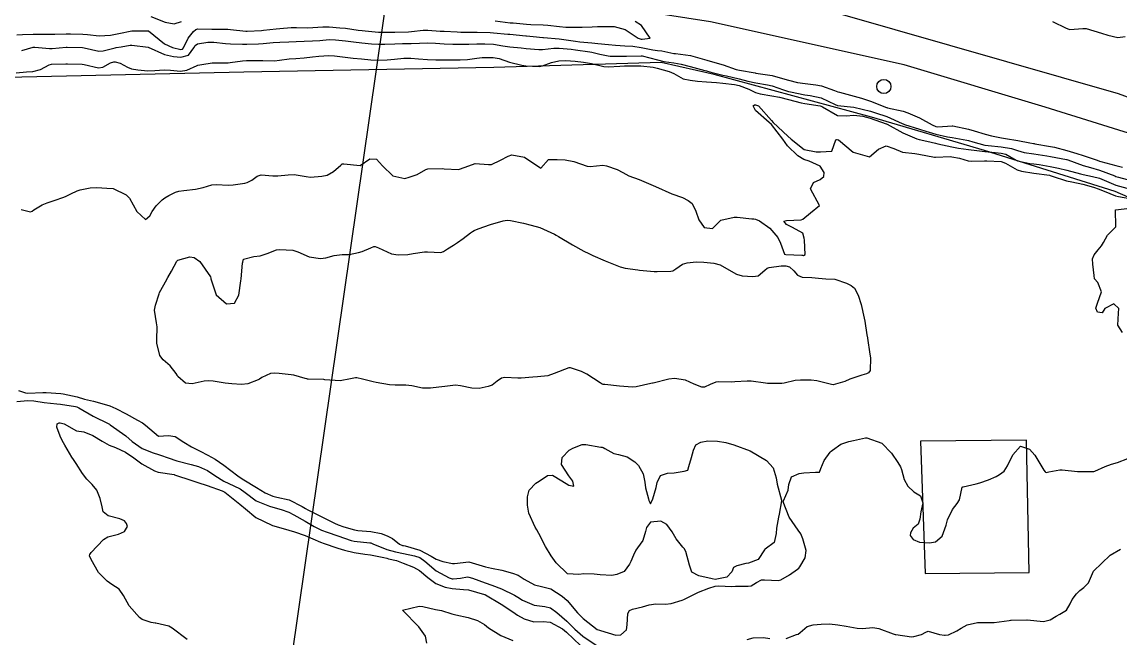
# Model space of a CAD drawing. Header units: metres. Extents: x 286371 to 293043, y 7462578 to 7466404.
# Drawn here: x 291348.2 to 291481.8, y 7463493.9 to 7463568.8 of the extents above; entities that cross this region are included whole.
import ezdxf

# ---------------------------------------------------------------- set-up
doc = ezdxf.new("R2010")
doc.units = ezdxf.units.M
doc.header["$MEASUREMENT"] = 0
doc.linetypes.add('CONTINUO', pattern=[0])
for name, color, linetype in [('Curvas de Nivel 1m', 11, 'Continuous'), ('Curvas de Nivel 5m', 15, 'Continuous'), ('Divisas', 45, 'Continuous'), ('Edificações', 30, 'Continuous'), ('Linha Férrea', 20, 'Continuous'), ('PLACA_KM', 45, 'Continuous'), ('Postes', 20, 'Continuous'), ('Vias primárias', 230, 'Continuous')]:
    doc.layers.add(name, color=color, linetype=linetype)

msp = doc.modelspace()

# ---------------------------------------------------------------- linework, layer by layer
at = {"layer": 'Curvas de Nivel 1m', "flags": 128}
for points, elevation in [([(291363.84, 7463569.5), (291365.57, 7463568.81), (291366.68, 7463568.6), (291367.56, 7463568.89)], 722), ([(291347.54, 7463567.25), (291348.23, 7463567.32), (291349.54, 7463567.36), (291350.18, 7463567.34), (291351.54, 7463567.33), (291352.14, 7463567.35), (291353.55, 7463567.39), (291354.07, 7463567.4), (291355.55, 7463567.36), (291356.14, 7463567.29), (291357.54, 7463567.14), (291358.94, 7463567.23), (291359.55, 7463567.35), (291359.93, 7463567.43), (291361.55, 7463567.75), (291361.59, 7463567.76), (291363.55, 7463567.76), (291365.52, 7463566.18), (291366.46, 7463565.72), (291367.51, 7463565.48), (291367.7, 7463565.51), (291367.83, 7463565.7), (291368.38, 7463566.84), (291369.03, 7463567.68), (291369.3, 7463567.92), (291369.55, 7463567.99), (291371.25, 7463567.95), (291371.55, 7463567.94), (291373.22, 7463567.94), (291373.55, 7463567.93), (291375.42, 7463567.71), (291375.55, 7463567.71), (291377.3, 7463567.8), (291377.55, 7463567.82), (291379.08, 7463568), (291379.55, 7463568.05), (291380.91, 7463568.15), (291381.55, 7463568.16), (291382.9, 7463568.13), (291383.55, 7463568.14), (291384.77, 7463568.24), (291385.56, 7463568.22), (291386.84, 7463568.13), (291387.55, 7463568.06), (291389.09, 7463567.84), (291389.55, 7463567.78), (291389.94, 7463567.75), (291391.55, 7463567.58), (291391.78, 7463567.57), (291393.55, 7463567.58), (291395.18, 7463567.65), (291395.55, 7463567.69), (291396.97, 7463567.83), (291397.55, 7463567.83), (291399.06, 7463567.71), (291399.55, 7463567.7), (291401.12, 7463567.63), (291401.55, 7463567.6), (291403.14, 7463567.57), (291403.55, 7463567.57), (291405.14, 7463567.54), (291405.55, 7463567.51), (291407.3, 7463567.35), (291407.55, 7463567.33), (291409.47, 7463567.14), (291409.55, 7463567.14), (291410.37, 7463567.05), (291411.54, 7463566.94), (291411.64, 7463566.94), (291413.54, 7463566.76), (291413.81, 7463566.73), (291415.54, 7463566.49), (291416.07, 7463566.43), (291417.53, 7463566.29), (291418.26, 7463566.2), (291419.53, 7463566.08), (291420.41, 7463566.02), (291421.52, 7463565.93), (291422.52, 7463565.87), (291423.52, 7463565.72), (291424.92, 7463565.42), (291425.51, 7463565.37), (291426.03, 7463565.33), (291427.51, 7463565.01), (291427.69, 7463564.98), (291429.5, 7463564.75), (291431.5, 7463564.2), (291432.2, 7463564), (291433.49, 7463563.62), (291435.09, 7463563.06), (291435.48, 7463562.95), (291437.37, 7463562.64), (291437.47, 7463562.62), (291439.47, 7463562.3), (291439.86, 7463562.21), (291441.46, 7463561.74), (291442.54, 7463561.48), (291443.46, 7463561.33), (291444.78, 7463561.2), (291445.45, 7463561.06), (291447.03, 7463560.49), (291447.44, 7463560.34), (291447.64, 7463560.28), (291449.43, 7463559.8), (291450.33, 7463559.54), (291451.43, 7463559.2), (291453.38, 7463558.43), (291453.41, 7463558.42), (291453.51, 7463558.39), (291455.41, 7463557.96), (291455.98, 7463557.78), (291457.4, 7463557.17), (291458.93, 7463556.31), (291459.38, 7463556.12), (291459.6, 7463556.08), (291461.37, 7463556.21), (291461.44, 7463556.2), (291463.37, 7463555.77), (291464.02, 7463555.57), (291465.36, 7463555.18), (291466.15, 7463554.99), (291467.35, 7463554.75), (291467.85, 7463554.67), (291469.35, 7463554.42), (291470.82, 7463554.12), (291471.27, 7463554.05), (291471.34, 7463554.04), (291471.43, 7463554.02), (291473.34, 7463553.68), (291473.83, 7463553.58), (291475.33, 7463553.21), (291476.54, 7463552.83), (291477.32, 7463552.58), (291479, 7463552), (291479.31, 7463551.9), (291479.44, 7463551.87), (291481.3, 7463551.35), (291482.08, 7463551.17)], 723), ([(291405.73, 7463568.96), (291407.57, 7463568.74), (291407.95, 7463568.71), (291409.57, 7463568.57), (291410.09, 7463568.54), (291411.57, 7463568.47), (291412.16, 7463568.43), (291413.56, 7463568.28), (291414.35, 7463568.2), (291415.56, 7463568.18), (291416.33, 7463568.2), (291417.56, 7463568.24), (291418.22, 7463568.28), (291419.56, 7463568.29), (291420.21, 7463568.26), (291421.55, 7463567.92), (291423.14, 7463566.86), (291423.53, 7463566.75), (291423.65, 7463566.74), (291424.59, 7463566.84), (291423.57, 7463568.41), (291422.8, 7463568.87)], 722), ([(291473.58, 7463568.88), (291475.25, 7463568.06), (291475.56, 7463567.94), (291475.7, 7463567.92), (291477.25, 7463568.03), (291477.54, 7463568.05), (291477.56, 7463568.05), (291477.66, 7463568.02), (291479.55, 7463567.48), (291480.3, 7463567.23), (291481.54, 7463566.96), (291482.41, 7463567.08)], 722), ([(291348.15, 7463565.37), (291349.52, 7463565.75), (291349.73, 7463565.78), (291351.52, 7463565.62), (291351.85, 7463565.62), (291353.52, 7463565.76), (291353.67, 7463565.77), (291355.52, 7463565.73), (291355.71, 7463565.7), (291357.51, 7463565.28), (291358.06, 7463565.31), (291359.52, 7463565.69), (291359.63, 7463565.72), (291360.22, 7463565.81), (291361.32, 7463566), (291361.52, 7463566), (291363.51, 7463565.76), (291365.5, 7463564.89), (291366.59, 7463564.63), (291367.5, 7463564.54), (291368.41, 7463564.78), (291369.08, 7463565.68), (291369.23, 7463565.96), (291369.52, 7463566.19), (291370.79, 7463566.39), (291371.52, 7463566.37), (291372.94, 7463566.21), (291373.52, 7463566.16), (291374.99, 7463566.12), (291375.52, 7463566.11), (291376.93, 7463566.15), (291377.52, 7463566.2), (291378.74, 7463566.32), (291379.53, 7463566.38), (291380.62, 7463566.42), (291381.53, 7463566.46), (291382.51, 7463566.5), (291383.53, 7463566.52), (291384.4, 7463566.58), (291385.53, 7463566.68), (291386.3, 7463566.65), (291387.53, 7463566.52), (291388.5, 7463566.42), (291389.53, 7463566.3), (291390.71, 7463566.17), (291391.53, 7463566.12), (291392.31, 7463566.11), (291393.53, 7463566.17), (291394.45, 7463566.22), (291395.53, 7463566.23), (291396.55, 7463566.24), (291397.53, 7463566.28), (291398.49, 7463566.26), (291399.53, 7463566.18), (291400.61, 7463566.12), (291401.53, 7463566.11), (291402.56, 7463566.14), (291403.53, 7463566.17), (291404.48, 7463566.19), (291405.53, 7463566.12), (291406.69, 7463565.94), (291407.52, 7463565.82), (291408.93, 7463565.67), (291409.52, 7463565.61), (291411.08, 7463565.48), (291411.52, 7463565.49), (291412.9, 7463565.63), (291413.52, 7463565.63), (291415, 7463565.51), (291415.52, 7463565.44), (291417.28, 7463565.19), (291417.52, 7463565.15), (291418.47, 7463564.93), (291419.5, 7463564.69), (291419.74, 7463564.67), (291421.5, 7463564.65), (291421.73, 7463564.65), (291423.5, 7463564.72), (291423.65, 7463564.71), (291425.49, 7463564.22), (291426.27, 7463564.03), (291427.49, 7463563.84), (291428.4, 7463563.69), (291429.48, 7463563.41), (291431.28, 7463562.92), (291431.48, 7463562.87), (291431.98, 7463562.72), (291433.47, 7463562.35), (291433.89, 7463562.27), (291435.46, 7463561.91), (291436.49, 7463561.62), (291437.46, 7463561.42), (291438.87, 7463561.2), (291439.45, 7463561.06), (291440.83, 7463560.58), (291441.44, 7463560.37), (291441.7, 7463560.31), (291443.44, 7463559.98), (291444.07, 7463559.9), (291445.43, 7463559.59), (291447.13, 7463558.77), (291447.42, 7463558.66), (291449.41, 7463558.45), (291451.41, 7463557.96), (291452.04, 7463557.78), (291453.4, 7463557.31), (291455.29, 7463556.46), (291455.38, 7463556.42), (291455.56, 7463556.36), (291457.38, 7463555.79), (291458.14, 7463555.56), (291459.36, 7463555.18), (291460.78, 7463554.86), (291461.35, 7463554.77), (291463.13, 7463554.47), (291463.35, 7463554.41), (291463.87, 7463554.24), (291465.34, 7463553.86), (291465.75, 7463553.79), (291467.34, 7463553.65), (291468.6, 7463553.42), (291469.33, 7463553.18), (291470.14, 7463552.95), (291471.32, 7463552.77), (291472.87, 7463552.55), (291473.32, 7463552.47), (291475.26, 7463552.11), (291475.31, 7463552.1), (291475.43, 7463552.05), (291477.3, 7463551.36), (291478.19, 7463551.12), (291479.3, 7463550.81), (291481.15, 7463550.1), (291481.29, 7463550.05), (291481.61, 7463549.96), (291483.28, 7463549.49)], 724), ([(291348.05, 7463546), (291349.21, 7463545.73), (291349.39, 7463545.81), (291349.59, 7463545.98), (291350.6, 7463546.59), (291351.23, 7463546.81), (291352.08, 7463547.09), (291353.24, 7463547.52), (291353.52, 7463547.64), (291354.1, 7463547.91), (291354.86, 7463548.29), (291355.25, 7463548.41), (291356.47, 7463548.66), (291357.26, 7463548.68), (291358.48, 7463548.63), (291359.25, 7463548.55), (291360.84, 7463547.81), (291361.24, 7463547.41), (291362.15, 7463545.79), (291363.2, 7463544.78), (291363.73, 7463545.24), (291364.02, 7463545.76), (291364.51, 7463546.47), (291365.24, 7463547.21), (291365.55, 7463547.43), (291366.04, 7463547.73), (291366.84, 7463548.14), (291367.25, 7463548.25), (291367.86, 7463548.31), (291369.26, 7463548.47), (291370.23, 7463548.69), (291371.26, 7463549.01), (291371.84, 7463549.07), (291373.26, 7463548.97), (291373.87, 7463549), (291375.27, 7463549.21), (291375.57, 7463549.28), (291376.12, 7463549.57), (291376.77, 7463550.08), (291377.28, 7463550.23), (291378.69, 7463550.12), (291379.28, 7463550.1), (291380.56, 7463550.23), (291381.29, 7463550.26), (291382.74, 7463550.01), (291383.28, 7463549.96), (291384.66, 7463550.06), (291385.29, 7463550.2), (291386.07, 7463550.64), (291386.96, 7463551.41), (291387.14, 7463551.57), (291387.31, 7463551.59), (291389.3, 7463551.37), (291390.51, 7463552.16), (291391.32, 7463552.13), (291392.05, 7463551.33), (291393.28, 7463550.1), (291394.77, 7463549.8), (291395.27, 7463549.93), (291396.27, 7463550.28), (291397.29, 7463550.89), (291397.56, 7463550.98), (291399.29, 7463551), (291399.54, 7463550.97), (291401.29, 7463550.9), (291402.09, 7463551.18), (291403.3, 7463551.6), (291404.94, 7463551.48), (291405.3, 7463551.5), (291406.4, 7463552.02), (291407.32, 7463552.5), (291407.76, 7463552.65), (291409.31, 7463552.4), (291411.29, 7463551.03), (291412.25, 7463552.08), (291413.31, 7463552.1), (291414.25, 7463552.05), (291415.31, 7463551.87), (291416.95, 7463551.3), (291417.3, 7463551.24), (291418.83, 7463551.39), (291419.3, 7463551.34), (291420.59, 7463550.9), (291421.29, 7463550.52), (291422.02, 7463550.13), (291423.28, 7463549.66), (291425.26, 7463548.82), (291427.25, 7463547.94), (291428.56, 7463547.46), (291429.24, 7463547.13), (291429.74, 7463546.76), (291430.15, 7463545.82), (291430.54, 7463544.74), (291431.19, 7463543.84), (291432.19, 7463543.72), (291433.2, 7463544.7), (291434.82, 7463545.07), (291435.21, 7463545.08), (291436.99, 7463544.87), (291437.21, 7463544.86), (291437.41, 7463544.84), (291437.9, 7463544.63), (291439.19, 7463543.76), (291440.15, 7463542.59), (291440.47, 7463541.9), (291440.97, 7463540.59), (291441.13, 7463540.56), (291443.05, 7463540.46), (291443.13, 7463540.45), (291443.25, 7463540.43), (291443.49, 7463540.54), (291443.4, 7463542.3), (291443.37, 7463542.54), (291443.17, 7463543.15), (291441.94, 7463543.81), (291441.2, 7463544.21), (291440.87, 7463544.58), (291441.21, 7463544.67), (291442.98, 7463544.77), (291443.2, 7463544.85), (291444.12, 7463545.62), (291445.22, 7463546.51), (291444.11, 7463548.53), (291444.49, 7463549.31), (291445.28, 7463549.68), (291445.76, 7463550.04), (291445.79, 7463550.51), (291445.31, 7463551.3), (291443.95, 7463551.9), (291443.32, 7463552.11), (291442.59, 7463552.56), (291441.34, 7463553.78), (291440.75, 7463554.58), (291439.38, 7463556.34), (291439.1, 7463556.61), (291437.41, 7463558.05), (291437.15, 7463558.64), (291437.3, 7463558.76), (291437.42, 7463558.74), (291437.81, 7463558.63), (291439.39, 7463556.83), (291439.59, 7463556.6), (291441.36, 7463554.95), (291441.75, 7463554.57), (291443.34, 7463553.31), (291444.83, 7463553.02), (291445.33, 7463553.03), (291446.71, 7463553.12), (291447.19, 7463554.49), (291447.32, 7463554.52), (291447.35, 7463554.52), (291447.51, 7463554.48), (291449.33, 7463552.99), (291451.32, 7463552.42), (291452.4, 7463553.35), (291453.34, 7463553.77), (291454.28, 7463553.44), (291455.33, 7463553.01), (291456.83, 7463552.84), (291457.32, 7463552.75), (291459.23, 7463552.39), (291459.32, 7463552.39), (291461.14, 7463552.45), (291461.32, 7463552.44), (291462.24, 7463552.26), (291463.31, 7463551.93), (291463.66, 7463551.88), (291465.31, 7463551.95), (291465.58, 7463551.94), (291467.31, 7463551.85), (291467.85, 7463551.64), (291469.29, 7463550.85), (291469.81, 7463550.66), (291471.29, 7463550.44), (291473.2, 7463550.18), (291473.29, 7463550.16), (291473.55, 7463550.08), (291475.28, 7463549.52), (291475.94, 7463549.38), (291477.27, 7463549.08), (291478.55, 7463548.72), (291479.26, 7463548.5), (291480.54, 7463547.98), (291481.25, 7463547.69), (291481.6, 7463547.61), (291483.24, 7463547.3)], 726), ([(291482.08, 7463531.04), (291481.52, 7463531.96), (291481.6, 7463533.39), (291481.63, 7463533.96), (291481.05, 7463534.55), (291479.94, 7463533.99), (291479.6, 7463533.43), (291479.03, 7463533.54), (291478.86, 7463534.01), (291479.05, 7463534.62), (291479.54, 7463535.99), (291479.09, 7463537.13), (291478.69, 7463537.59), (291478.65, 7463538), (291478.48, 7463539.36), (291478.45, 7463540), (291478.63, 7463540.51), (291479.15, 7463541.12), (291479.55, 7463541.6), (291479.78, 7463541.99), (291480.26, 7463542.89), (291481.19, 7463543.82), (291481.27, 7463543.89), (291481.29, 7463543.96), (291481.22, 7463545.96), (291482.99, 7463546.17)], 727), ([(291347.73, 7463524.01), (291348.58, 7463523.7), (291348.87, 7463523.68), (291350.68, 7463523.77), (291350.87, 7463523.76), (291351.09, 7463523.74), (291352.87, 7463523.63), (291353.19, 7463523.6), (291354.86, 7463523.21), (291355.78, 7463522.96), (291356.86, 7463522.68), (291358.45, 7463522.24), (291358.85, 7463522.12), (291359.57, 7463521.82), (291360.83, 7463521.17), (291362.23, 7463520.37), (291362.82, 7463520.05), (291363.2, 7463519.77), (291364.79, 7463518.45), (291365.98, 7463518.54), (291366.79, 7463518.38), (291367.87, 7463517.7), (291368.78, 7463517.16), (291369.83, 7463516.61), (291370.76, 7463516.14), (291371.66, 7463515.64), (291372.74, 7463514.9), (291374.41, 7463513.6), (291374.72, 7463513.4), (291375.16, 7463513.14), (291376.7, 7463512.2), (291377.76, 7463511.55), (291378.69, 7463511.14), (291379.18, 7463511.03), (291380.68, 7463510.69), (291382.27, 7463509.88), (291382.66, 7463509.63), (291382.95, 7463509.47), (291384.64, 7463508.61), (291386.2, 7463507.85), (291386.63, 7463507.66), (291387.31, 7463507.4), (291388.62, 7463507.04), (291389.02, 7463506.97), (291390.62, 7463506.83), (291391.89, 7463506.6), (291392.61, 7463506.33), (291393.27, 7463505.97), (291394.09, 7463505.29), (291394.46, 7463505.15), (291394.59, 7463505.12), (291394.78, 7463505.09), (291396.58, 7463504.59), (291397.97, 7463503.84), (291398.57, 7463503.48), (291399.39, 7463503.21), (291400.56, 7463502.96), (291400.79, 7463502.96), (291402.56, 7463503.16), (291404.56, 7463502.56), (291405.29, 7463502.38), (291406.55, 7463502.14), (291407.84, 7463501.79), (291408.54, 7463501.52), (291409.27, 7463501.06), (291410.52, 7463500.37), (291411.39, 7463500.16), (291412.52, 7463499.86), (291413.9, 7463498.99), (291414.5, 7463498.43), (291415.78, 7463496.96), (291416.46, 7463496.26), (291418.17, 7463494.93), (291418.43, 7463494.82), (291418.58, 7463494.78), (291420.42, 7463494.23), (291421.04, 7463494.27), (291421.71, 7463494.88), (291421.82, 7463495.5), (291421.89, 7463496.87), (291422.1, 7463497.24), (291422.47, 7463497.4), (291423.67, 7463497.66), (291424.48, 7463497.9), (291425.28, 7463498.03), (291426.48, 7463498.02), (291427.18, 7463498.1), (291428.49, 7463498.49), (291428.7, 7463498.56), (291429.12, 7463498.77), (291430.5, 7463499.44), (291431.74, 7463499.95), (291432.52, 7463500.19), (291432.98, 7463500.23), (291434.52, 7463500.16), (291435.01, 7463500.18), (291436.52, 7463500.2), (291436.91, 7463500.25), (291437.57, 7463500.63), (291438.17, 7463500.98), (291438.53, 7463500.98), (291440.23, 7463500.89), (291440.53, 7463500.95), (291441.56, 7463501.55), (291442.55, 7463502.26), (291442.7, 7463502.4), (291442.82, 7463502.55), (291443.49, 7463503.62), (291443.58, 7463504.54), (291443.2, 7463505.95), (291442.93, 7463506.55), (291442.62, 7463507.01), (291441.52, 7463508.57), (291440.8, 7463510.46), (291440.83, 7463510.58), (291441.42, 7463511.86), (291441.48, 7463512.57), (291441.8, 7463513.5), (291442.73, 7463513.89), (291443.31, 7463513.97), (291444.74, 7463514.06), (291445.2, 7463514.05), (291445.36, 7463514.52), (291445.78, 7463515.49), (291446.51, 7463516.5), (291446.64, 7463516.63), (291446.78, 7463516.74), (291447.8, 7463517.47), (291448.79, 7463517.81), (291449.34, 7463517.92), (291450.8, 7463518.24), (291450.98, 7463518.25), (291452.79, 7463517.57), (291453.97, 7463516.39), (291454.75, 7463515.25), (291455.08, 7463514.71), (291455.18, 7463514.37), (291455.53, 7463513.17), (291455.96, 7463512.36), (291456.69, 7463511.65), (291457.51, 7463511.16), (291457.79, 7463510.32), (291457.56, 7463509.23), (291457.41, 7463508.33), (291457.23, 7463507.74), (291456.63, 7463507.23), (291456.29, 7463506.68), (291456.26, 7463506.35), (291456.61, 7463505.85), (291457.39, 7463505.55), (291458.6, 7463505.47), (291459.33, 7463505.58), (291460.14, 7463506.29), (291460.63, 7463507.6), (291460.81, 7463508.27), (291461.39, 7463509.53), (291461.98, 7463510.25), (291462.24, 7463510.69), (291462.57, 7463512.25), (291462.67, 7463512.28), (291462.7, 7463512.29), (291464.27, 7463512.66), (291464.71, 7463512.77), (291465.78, 7463513.14), (291466.72, 7463513.55), (291467.14, 7463513.77), (291467.67, 7463514.17), (291468.09, 7463514.81), (291468.76, 7463516.15), (291469.69, 7463517.23), (291470.78, 7463516.87), (291471.42, 7463516.11), (291472.51, 7463514.32), (291472.66, 7463514.1), (291472.73, 7463514.04), (291472.79, 7463514.03), (291473.11, 7463514.09), (291474.48, 7463514.33), (291474.74, 7463514.33), (291476.62, 7463514.16), (291476.74, 7463514.15), (291478.6, 7463514.14), (291478.74, 7463514.17), (291480, 7463514.73), (291480.75, 7463515.03), (291481.48, 7463515.24), (291482.76, 7463515.72)], 727), ([(291347.52, 7463522.67), (291348.86, 7463522.76), (291349.62, 7463522.74), (291350.85, 7463522.52), (291352.41, 7463522.37), (291352.85, 7463522.33), (291354.69, 7463522.05), (291354.85, 7463522.01), (291355.09, 7463521.89), (291356.83, 7463520.87), (291358.72, 7463519.93), (291358.81, 7463519.89), (291358.91, 7463519.83), (291360.79, 7463518.47), (291361.57, 7463517.79), (291362.77, 7463516.93), (291364.12, 7463516.4), (291364.76, 7463516.22), (291366.2, 7463515.72), (291366.75, 7463515.52), (291367.02, 7463515.44), (291368.74, 7463515.01), (291369.66, 7463514.75), (291370.73, 7463514.26), (291371.64, 7463513.64), (291372.71, 7463512.95), (291373.93, 7463512.38), (291374.7, 7463512.03), (291375.32, 7463511.58), (291376.68, 7463510.59), (291378.29, 7463509.92), (291378.67, 7463509.82), (291379.69, 7463509.52), (291380.65, 7463509.18), (291381.26, 7463508.88), (291382.63, 7463508.08), (291383.7, 7463507.46), (291384.62, 7463507), (291385.3, 7463506.75), (291386.61, 7463506.31), (291388.24, 7463505.75), (291388.6, 7463505.67), (291390.48, 7463505.47), (291390.6, 7463505.46), (291390.69, 7463505.44), (291390.87, 7463505.35), (291392.58, 7463504.65), (291393.63, 7463504.35), (291394.58, 7463504.15), (291395.94, 7463503.89), (291396.57, 7463503.69), (291397.19, 7463503.25), (291398.55, 7463502.07), (291400.16, 7463501.2), (291400.53, 7463501.08), (291400.65, 7463501.07), (291401.53, 7463501.18), (291402.39, 7463501.31), (291402.54, 7463501.3), (291402.97, 7463501.16), (291404.53, 7463500.59), (291405.35, 7463500.3), (291406.52, 7463499.86), (291408.08, 7463499.08), (291408.5, 7463498.84), (291409.08, 7463498.48), (291410.49, 7463497.86), (291411.78, 7463497.73), (291412.48, 7463497.56), (291413.27, 7463497), (291414.45, 7463495.94), (291415.44, 7463494.97), (291416.42, 7463494.1), (291418.16, 7463492.93)], 728), ([(291368.25, 7463493.69), (291366.43, 7463495.1), (291366.02, 7463495.31), (291364.44, 7463495.69), (291364.39, 7463495.7), (291363.89, 7463495.76), (291362.79, 7463496.12), (291362.45, 7463496.36), (291361.19, 7463497.8), (291360.5, 7463499.05), (291359.97, 7463499.82), (291359.1, 7463500.41), (291358.53, 7463500.78), (291357.48, 7463501.86), (291356.57, 7463503.42), (291356.38, 7463503.88), (291356.4, 7463504.06), (291356.58, 7463504.27), (291358.07, 7463505.85), (291358.61, 7463506.2), (291359.92, 7463506.51), (291360.62, 7463506.84), (291360.99, 7463507.44), (291360.89, 7463507.8), (291360.64, 7463508.14), (291360.08, 7463508.38), (291358.65, 7463508.75), (291358.04, 7463509.23), (291357.9, 7463509.85), (291357.69, 7463510.84), (291357.26, 7463511.86), (291356.7, 7463512.55), (291356.04, 7463513.2), (291355.53, 7463513.88), (291354.74, 7463515.11), (291354.43, 7463515.58), (291354.22, 7463515.9), (291353.36, 7463517.33), (291353.04, 7463517.92), (291352.79, 7463518.44), (291352.41, 7463519.53), (291352.46, 7463519.93), (291352.69, 7463520.05), (291352.82, 7463520.05), (291353.3, 7463519.92), (291354.8, 7463519.1), (291355.7, 7463518.98), (291356.79, 7463518.54), (291357.92, 7463517.85), (291358.78, 7463517.34), (291359.53, 7463517.06), (291360.76, 7463516.48), (291361.76, 7463515.79), (291362.74, 7463515.06), (291364.27, 7463514.21), (291364.73, 7463514.06), (291366.67, 7463513.77), (291366.72, 7463513.75), (291366.86, 7463513.71), (291368.71, 7463513.08), (291369.57, 7463512.81), (291370.71, 7463512.45), (291372.54, 7463511.79), (291372.7, 7463511.71), (291372.83, 7463511.62), (291374.67, 7463510.18), (291375.35, 7463509.58), (291376.64, 7463508.56), (291378.55, 7463507.61), (291378.63, 7463507.58), (291378.8, 7463507.53), (291380.62, 7463506.99), (291381.31, 7463506.8), (291382.61, 7463506.34), (291384.48, 7463505.56), (291384.6, 7463505.52), (291384.8, 7463505.44), (291386.59, 7463504.82), (291387.4, 7463504.58), (291388.58, 7463504.28), (291389.87, 7463504.07), (291390.57, 7463504), (291392.21, 7463503.69), (291392.57, 7463503.58), (291392.77, 7463503.53), (291393.74, 7463503.3), (291394.35, 7463503.08), (291394.56, 7463502.99), (291395.79, 7463502.5), (291396.55, 7463502.1), (291397.56, 7463501.24), (291398.52, 7463500.51), (291399.65, 7463500.07), (291400.51, 7463499.9), (291401.88, 7463499.8), (291402.51, 7463499.74), (291404.46, 7463499.18), (291404.5, 7463499.16), (291404.57, 7463499.13), (291406.49, 7463498.02), (291407.89, 7463497.08), (291408.47, 7463496.68), (291409.29, 7463496.23), (291410.46, 7463495.87), (291411.57, 7463495.91), (291412.46, 7463495.82), (291413.93, 7463494.99), (291414.43, 7463494.59), (291416.14, 7463492.96)], 729), ([(291441.16, 7463493.84), (291442.43, 7463494.29), (291442.62, 7463494.37), (291442.87, 7463494.55), (291443.7, 7463495.28), (291444.45, 7463495.48), (291445.4, 7463495.56), (291446.45, 7463495.59), (291447.45, 7463495.48), (291448.45, 7463495.31), (291449.82, 7463495.07), (291450.44, 7463495.05), (291451.71, 7463495.15), (291452.44, 7463495.03), (291454.2, 7463494.38), (291454.43, 7463494.31), (291454.52, 7463494.29), (291456.43, 7463494.04), (291456.71, 7463494.06), (291457.65, 7463494.33), (291458.16, 7463494.6), (291458.44, 7463494.71), (291459.81, 7463494.29), (291460.43, 7463494.21), (291460.5, 7463494.21), (291460.93, 7463494.28), (291461.94, 7463494.76), (291462.45, 7463495.08), (291463.2, 7463495.5), (291464.46, 7463495.79), (291466.04, 7463495.78), (291466.46, 7463495.76), (291468.3, 7463496), (291468.46, 7463496.05), (291468.55, 7463496.07), (291470.46, 7463496.08), (291470.5, 7463496.08), (291472.46, 7463495.91), (291472.63, 7463495.92), (291473.27, 7463496.08), (291474.01, 7463496.53), (291474.48, 7463496.8), (291475.28, 7463497.25), (291475.73, 7463498.05), (291475.98, 7463498.56), (291476.51, 7463499.24), (291476.9, 7463499.65), (291477.38, 7463500.02), (291477.95, 7463500.6), (291478.55, 7463502), (291479.57, 7463502.99), (291480.58, 7463503.97), (291481.85, 7463504.7)], 728), ([(291436.42, 7463493.72), (291437.16, 7463493.9), (291438.42, 7463493.95), (291439.18, 7463493.84)], 728)]:
    msp.add_lwpolyline(points, dxfattribs=dict(at, elevation=elevation))
at = {"layer": 'Curvas de Nivel 1m', "elevation": 727, "flags": 128}
for points in [[(291441.11, 7463539.16), (291441.57, 7463539.04), (291442.08, 7463538.56), (291442.55, 7463538.01), (291443.09, 7463537.8), (291444.3, 7463537.74), (291445.09, 7463537.68), (291445.99, 7463537.6), (291447.09, 7463537.53), (291448.49, 7463537.05), (291449.08, 7463536.75), (291449.48, 7463536.45), (291449.92, 7463535.58), (291450.3, 7463534.44), (291450.66, 7463532.79), (291450.73, 7463532.43), (291450.99, 7463530.76), (291451.04, 7463530.42), (291451.06, 7463530.35), (291451.36, 7463528.42), (291451.41, 7463527.95), (291451.4, 7463526.42), (291451.2, 7463526.14), (291450.92, 7463526.03), (291450.36, 7463525.88), (291448.91, 7463525.36), (291448.29, 7463525.09), (291446.9, 7463524.7), (291446.68, 7463524.72), (291444.9, 7463525.16), (291444.19, 7463525.25), (291442.9, 7463525.27), (291442.26, 7463525.21), (291440.9, 7463524.89), (291440.63, 7463524.86), (291438.9, 7463524.85), (291438.65, 7463524.87), (291436.9, 7463525.11), (291436.43, 7463525.13), (291434.9, 7463525.03), (291434.56, 7463525.02), (291432.9, 7463525.05), (291432.6, 7463525.01), (291431.91, 7463524.72), (291431.23, 7463524.38), (291430.89, 7463524.38), (291429.95, 7463524.75), (291428.9, 7463525.26), (291427.59, 7463525.47), (291426.9, 7463525.36), (291424.96, 7463524.89), (291424.89, 7463524.87), (291424.7, 7463524.83), (291422.89, 7463524.44), (291422.44, 7463524.42), (291420.89, 7463524.54), (291419.08, 7463524.72), (291418.89, 7463524.74), (291418.75, 7463524.78), (291418.52, 7463524.92), (291416.91, 7463525.99), (291416.24, 7463526.29), (291414.92, 7463526.77), (291414.71, 7463526.76), (291412.91, 7463526.07), (291412.14, 7463525.79), (291410.9, 7463525.64), (291410.35, 7463525.61), (291408.9, 7463525.49), (291408.5, 7463525.49), (291406.91, 7463525.59), (291406.51, 7463525.51), (291405.97, 7463525.12), (291405.37, 7463524.65), (291404.89, 7463524.48), (291403.79, 7463524.24), (291402.89, 7463524.26), (291401.51, 7463524.57), (291400.9, 7463524.63), (291399.63, 7463524.48), (291398.89, 7463524.39), (291397.86, 7463524.27), (291396.89, 7463524.29), (291395.6, 7463524.56), (291394.89, 7463524.66), (291393.56, 7463524.64), (291392.89, 7463524.69), (291391.28, 7463524.96), (291390.9, 7463525.03), (291389.62, 7463525.36), (291388.91, 7463525.54), (291388.73, 7463525.55), (291387.94, 7463525.39), (291387.1, 7463525.2), (291386.9, 7463525.19), (291385.02, 7463525.31), (291384.9, 7463525.32), (291382.98, 7463525.39), (291382.9, 7463525.39), (291382.84, 7463525.4), (291382.62, 7463525.47), (291381.26, 7463525.85), (291380.91, 7463525.91), (291379.46, 7463526.07), (291378.91, 7463526.11), (291378.41, 7463526.05), (291377.37, 7463525.56), (291377.08, 7463525.39), (291376.9, 7463525.3), (291375.66, 7463524.81), (291374.89, 7463524.73), (291373.69, 7463524.82), (291372.89, 7463524.9), (291371.42, 7463525.13), (291370.9, 7463525.18), (291370.34, 7463525.11), (291368.89, 7463524.8), (291368.07, 7463524.87), (291367.11, 7463525.71), (291367.03, 7463525.84), (291366.91, 7463526.06), (291366.2, 7463527), (291365.33, 7463527.74), (291364.94, 7463528.26), (291364.59, 7463529.75), (291364.57, 7463530.15), (291364.61, 7463531.75), (291364.54, 7463532.21), (291364.3, 7463533.76), (291364.4, 7463534.39), (291364.85, 7463535.75), (291364.91, 7463535.9), (291365.07, 7463536.19), (291365.62, 7463537.2), (291365.92, 7463537.73), (291366.34, 7463538.5), (291367, 7463539.72), (291367.05, 7463539.79), (291367.13, 7463539.86), (291368.57, 7463540.25), (291369.13, 7463540.18), (291369.8, 7463539.67), (291371.09, 7463537.84), (291371.13, 7463537.65), (291371.14, 7463537.6), (291371.81, 7463535.64), (291373.04, 7463534.54), (291374.03, 7463534.62), (291374.57, 7463535.6), (291374.81, 7463537.32), (291374.84, 7463537.59), (291375.01, 7463539.48), (291375.02, 7463539.59), (291375.12, 7463539.98), (291376.39, 7463540.3), (291377.13, 7463540.36), (291377.99, 7463540.68), (291379.14, 7463541.11), (291379.49, 7463541.16), (291381.14, 7463541.08), (291381.75, 7463540.86), (291383.13, 7463540.27), (291384.5, 7463540.06), (291385.12, 7463540.14), (291386.15, 7463540.4), (291387.13, 7463540.53), (291387.96, 7463540.56), (291389.13, 7463540.77), (291389.58, 7463540.92), (291390.63, 7463541.35), (291390.99, 7463541.5), (291391.15, 7463541.5), (291391.53, 7463541.34), (291393.13, 7463540.63), (291393.95, 7463540.48), (291395.13, 7463540.54), (291395.76, 7463540.65), (291397.14, 7463540.87), (291397.52, 7463540.87), (291399.14, 7463540.79), (291399.46, 7463540.9), (291399.93, 7463541.21), (291400.67, 7463541.68), (291401.16, 7463541.98), (291401.87, 7463542.48), (291402.76, 7463543.17), (291402.99, 7463543.35), (291403.18, 7463543.46), (291403.67, 7463543.65), (291405.19, 7463544.19), (291406.74, 7463544.64), (291407.2, 7463544.7), (291407.63, 7463544.66), (291409.19, 7463544.34), (291410.12, 7463544.12), (291411.19, 7463543.81), (291412.97, 7463543.01), (291413.17, 7463542.89), (291413.45, 7463542.72), (291415.15, 7463541.7), (291416.52, 7463540.95), (291417.14, 7463540.65), (291417.64, 7463540.43), (291419.13, 7463539.79), (291420.96, 7463539.04), (291421.12, 7463538.98), (291421.57, 7463538.88), (291423.11, 7463538.67), (291423.31, 7463538.65), (291425.11, 7463538.47), (291425.47, 7463538.46), (291427.11, 7463538.51), (291427.35, 7463538.55), (291427.72, 7463538.79), (291428.55, 7463539.35), (291429.13, 7463539.51), (291430.22, 7463539.65), (291431.13, 7463539.62), (291432.36, 7463539.48), (291433.12, 7463539.28), (291434.19, 7463538.69), (291435.1, 7463538.15), (291435.79, 7463537.96), (291437.09, 7463537.86), (291437.77, 7463537.96), (291438.56, 7463538.62), (291438.85, 7463538.88), (291439.11, 7463538.97), (291440.55, 7463539.15)], [(291436.77, 7463516.64), (291438.76, 7463515.48), (291439.56, 7463514.6), (291439.95, 7463513.37), (291440.08, 7463512.59), (291440.6, 7463510.67), (291440.61, 7463510.59), (291440.3, 7463508.94), (291440.23, 7463508.59), (291439.99, 7463507.23), (291439.94, 7463506.59), (291439.68, 7463505.51), (291438.59, 7463504.69), (291438.54, 7463504.66), (291438.51, 7463504.62), (291437.76, 7463503.44), (291436.56, 7463502.97), (291436.27, 7463502.94), (291435.14, 7463502.67), (291434.77, 7463502.45), (291434.54, 7463501.94), (291433.92, 7463501.29), (291432.53, 7463501.01), (291432.17, 7463501.07), (291430.53, 7463501.45), (291429.7, 7463501.91), (291429.4, 7463502.75), (291428.93, 7463504.42), (291428.73, 7463504.76), (291428.6, 7463504.94), (291427.77, 7463505.94), (291427.3, 7463506.78), (291426.64, 7463507.7), (291425.92, 7463508.08), (291424.64, 7463507.98), (291424.15, 7463507.32), (291424.04, 7463506.84), (291423.7, 7463505.76), (291423.06, 7463504.86), (291422.87, 7463504.58), (291422.58, 7463503.98), (291422.24, 7463503.2), (291422.11, 7463502.87), (291421.44, 7463501.99), (291420.54, 7463501.59), (291419.95, 7463501.5), (291418.54, 7463501.58), (291417.81, 7463501.67), (291416.54, 7463501.68), (291415.92, 7463501.59), (291414.54, 7463501.7), (291413.19, 7463503.01), (291412.58, 7463503.9), (291411.86, 7463505.03), (291411.06, 7463506.59), (291410.81, 7463507.04), (291410.63, 7463507.35), (291409.83, 7463509.06), (291409.68, 7463510.05), (291409.7, 7463511.06), (291409.88, 7463511.87), (291410.71, 7463512.74), (291410.9, 7463512.85), (291411.21, 7463513.04), (291412.11, 7463513.64), (291412.72, 7463513.69), (291413.85, 7463513), (291414.71, 7463512.49), (291415.32, 7463512.36), (291415.18, 7463512.98), (291414.72, 7463513.63), (291413.81, 7463515), (291413.89, 7463515.86), (291414.77, 7463516.72), (291414.93, 7463516.82), (291415.2, 7463516.98), (291416.32, 7463517.42), (291416.78, 7463517.41), (291418.61, 7463517.1), (291418.78, 7463517.09), (291418.91, 7463517.06), (291419.1, 7463516.92), (291420.2, 7463516.33), (291420.76, 7463516.21), (291421.83, 7463515.94), (291422.75, 7463515.33), (291423.19, 7463514.85), (291423.74, 7463513.86), (291423.95, 7463512.84), (291424.04, 7463512.17), (291424.39, 7463510.83), (291424.45, 7463510.6), (291424.67, 7463510.2), (291424.95, 7463510.82), (291425.34, 7463512.18), (291425.47, 7463512.81), (291425.87, 7463513.66), (291426.73, 7463513.92), (291427.54, 7463513.97), (291428.74, 7463514.19), (291429.19, 7463514.31), (291429.33, 7463514.76), (291429.66, 7463515.85), (291429.9, 7463516.75), (291430.16, 7463517.37), (291430.79, 7463517.72), (291431.64, 7463517.87), (291432.79, 7463517.85), (291433.8, 7463517.68), (291434.78, 7463517.4), (291436.77, 7463516.64)]]:
    msp.add_lwpolyline(points, close=True, dxfattribs=at)
at = {"layer": 'Curvas de Nivel 5m', "flags": 128}
for points, elevation in [([(291347.47, 7463562.64), (291348.71, 7463562.76), (291349.48, 7463562.81), (291350.41, 7463563.04), (291351.49, 7463563.61), (291351.75, 7463563.69), (291353.49, 7463563.73), (291353.69, 7463563.72), (291355.49, 7463563.69), (291355.73, 7463563.65), (291357.48, 7463563.27), (291358.01, 7463563.32), (291358.95, 7463563.84), (291359.35, 7463563.97), (291359.49, 7463563.98), (291360.11, 7463563.82), (291361, 7463563.33), (291361.47, 7463563.12), (291362.25, 7463563.01), (291363.47, 7463562.9), (291364.32, 7463562.91), (291365.47, 7463563), (291366.23, 7463562.97), (291367.47, 7463562.86), (291368.21, 7463562.95), (291369.48, 7463563.54), (291369.58, 7463563.58), (291370.05, 7463563.67), (291371.29, 7463563.85), (291371.49, 7463563.86), (291373.25, 7463563.86), (291373.49, 7463563.88), (291374.99, 7463564.09), (291375.49, 7463564.13), (291376.91, 7463564.15), (291377.49, 7463564.15), (291378.9, 7463564.12), (291379.49, 7463564.17), (291380.66, 7463564.34), (291381.5, 7463564.4), (291382.5, 7463564.48), (291383.5, 7463564.57), (291384.3, 7463564.66), (291385.5, 7463564.77), (291386.2, 7463564.73), (291387.5, 7463564.53), (291388.47, 7463564.42), (291389.5, 7463564.33), (291390.63, 7463564.22), (291391.5, 7463564.17), (291392.61, 7463564.21), (291393.5, 7463564.32), (291394.64, 7463564.43), (291395.5, 7463564.44), (291396.41, 7463564.35), (291397.5, 7463564.25), (291398.52, 7463564.21), (291399.5, 7463564.21), (291400.47, 7463564.23), (291401.5, 7463564.24), (291402.4, 7463564.27), (291403.5, 7463564.41), (291404.16, 7463564.49), (291405.51, 7463564.52), (291406.25, 7463564.37), (291407.5, 7463563.95), (291409.01, 7463563.56), (291409.49, 7463563.49), (291411.11, 7463563.42), (291411.49, 7463563.48), (291412.61, 7463563.9), (291413.5, 7463564.12), (291414.36, 7463564.13), (291415.5, 7463564.05), (291416.51, 7463563.94), (291417.49, 7463563.77), (291418.98, 7463563.42), (291419.48, 7463563.37), (291420.92, 7463563.46), (291421.48, 7463563.48), (291422.84, 7463563.51), (291423.48, 7463563.5), (291424.99, 7463563.32), (291425.48, 7463563.22), (291426.94, 7463562.8), (291427.47, 7463562.55), (291428.61, 7463561.92), (291429.46, 7463561.76), (291430.36, 7463561.64), (291431.46, 7463561.55), (291432.69, 7463561.47), (291433.45, 7463561.39), (291434.88, 7463561.24), (291435.45, 7463561.12), (291436.6, 7463560.65), (291437.44, 7463560.24), (291437.98, 7463560.08), (291439.43, 7463559.86), (291440.33, 7463559.69), (291441.43, 7463559.41), (291442.97, 7463559), (291443.42, 7463558.92), (291445.3, 7463558.63), (291445.42, 7463558.6), (291445.57, 7463558.51), (291447.4, 7463557.44), (291448.45, 7463557.42), (291449.4, 7463557.48), (291450.49, 7463557.35), (291451.39, 7463557.13), (291453.34, 7463556.44), (291453.38, 7463556.42), (291453.44, 7463556.39), (291455.37, 7463555.34), (291457.08, 7463554.62), (291457.36, 7463554.53), (291458.28, 7463554.32), (291459.34, 7463554.08), (291459.62, 7463554.02), (291461.33, 7463553.62), (291462.13, 7463553.47), (291463.33, 7463553.32), (291464.36, 7463553.19), (291465.33, 7463553.06), (291466.59, 7463552.93), (291467.32, 7463552.88), (291467.89, 7463552.74), (291468.88, 7463552.16), (291469.31, 7463551.95), (291470.81, 7463551.63), (291471.31, 7463551.56), (291471.94, 7463551.47), (291473.3, 7463551.26), (291474.32, 7463551.05), (291475.3, 7463550.81), (291476.97, 7463550.35), (291477.29, 7463550.26), (291478.44, 7463550.01), (291479.28, 7463549.81), (291479.58, 7463549.69), (291481.27, 7463548.99), (291482.61, 7463548.6)], 725), ([(291397.43, 7463493.25), (291397.28, 7463494.1), (291396.44, 7463495.26), (291394.47, 7463497.29), (291396.48, 7463497.75), (291396.93, 7463497.7), (291398.48, 7463497.37), (291399.21, 7463497.21), (291400.47, 7463496.82), (291400.96, 7463496.69), (291402.46, 7463496.36), (291403.58, 7463496.02), (291404.45, 7463495.52), (291404.94, 7463495.13), (291406.43, 7463494.18), (291407.91, 7463493.59)], 730)]:
    msp.add_lwpolyline(points, dxfattribs=dict(at, elevation=elevation))
at = {"layer": 'Divisas'}
msp.add_lwpolyline([(291496.29, 7463541.62), (291481.2, 7463548.2), (291465.28, 7463553.2), (291451.56, 7463557.25), (291432.41, 7463562.45), (291425.96, 7463563.9), (291405.57, 7463563.28), (291375.16, 7463562.72), (291340.91, 7463561.94), (291321.98, 7463561.55), (291308.49, 7463559.42), (291287.07, 7463556.29), (291269.35, 7463553.77), (291249.61, 7463544.13), (291228.43, 7463534.16), (291227.97, 7463534.95), (291200.08, 7463520.19), (291200.87, 7463518.49), (291193.57, 7463515.22), (291199.69, 7463503.27)], dxfattribs=at)
at = {"layer": 'Edificações'}
msp.add_lwpolyline([(291470.39, 7463517.94), (291457.5, 7463517.85), (291458.06, 7463501.72), (291470.73, 7463501.86), (291470.39, 7463517.94)], close=True, dxfattribs=at)
at = {"layer": 'Linha Férrea'}
for points in [[(291163.13, 7463517.69), (291192.73, 7463534.33), (291217.44, 7463547.01), (291235.17, 7463553.89), (291246.19, 7463558.13), (291260.58, 7463563.25), (291273.44, 7463566.78), (291287.81, 7463570.73), (291310.28, 7463575.26), (291320.47, 7463576.64), (291331.96, 7463578.19), (291363.09, 7463579.5), (291373.01, 7463579.4), (291381.9, 7463579.31), (291397.53, 7463578.1), (291418.57, 7463575.29), (291447.45, 7463569.9), (291481.57, 7463560.13), (291496.13, 7463554.77)], [(291485.42, 7463554.48), (291472.7, 7463558.45), (291455.51, 7463563.6), (291431.95, 7463568.86), (291404.74, 7463573.12), (291388.65, 7463574.69), (291381.9, 7463574.88), (291360.43, 7463575.46), (291343.1, 7463574.58), (291329.31, 7463573.38), (291295, 7463568.03), (291274.4, 7463562.93), (291259.14, 7463557.97), (291242.71, 7463552.26), (291223.47, 7463544.76), (291210.7, 7463538.7), (291203.12, 7463535.1), (291187.12, 7463526.67), (291150.24, 7463506.39)]]:
    msp.add_lwpolyline(points, dxfattribs=at)
at = {"layer": 'PLACA_KM', "linetype": 'CONTINUO'}
msp.add_polyline3d([(291393.61, 7463579.45, 739.79), (291354.16, 7463305.22, 739.79)], dxfattribs=at)
at = {"layer": 'Postes'}
msp.add_circle((291453.05, 7463560.98), 0.866, dxfattribs=at)
at = {"layer": 'Vias primárias'}
msp.add_lwpolyline([(291154.71, 7463553.72), (291187.37, 7463559.85), (291217.14, 7463567.31), (291239.67, 7463573.62), (291294.25, 7463588.91, -0.024627), (291323.7, 7463596.39, -0.079731), (291382.1, 7463601.73, -0.04022), (291451.91, 7463584.12, -0.0211), (291494.43, 7463568.73, -0.125582), (291630.04, 7463477.13, 0.006089), (291714.73, 7463374.29), (291732.56, 7463354.39, 0.031385), (291743.51, 7463343.61, 0.329747), (291763.81, 7463342.02, 0.061276), (291772.94, 7463349.42, 0.081559), (291785.28, 7463367.3), (291794.1, 7463382.65), (291807.78, 7463424.53), (291831.64, 7463500.74), (291834.42, 7463509.84)], format="xyb", dxfattribs=at)

doc.saveas('drawing.dxf')
